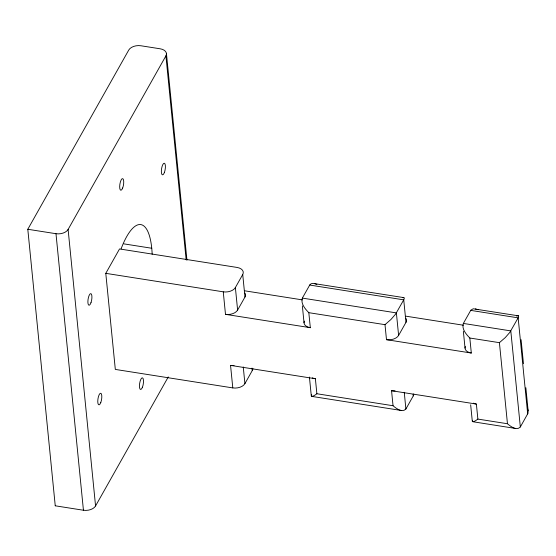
<?xml version="1.0" encoding="UTF-8"?>
<svg xmlns="http://www.w3.org/2000/svg" width="556" height="556" viewBox="0 0 556 556"><rect width="100%" height="100%" fill="white"/><g stroke="black" fill="none" stroke-linecap="round" stroke-linejoin="round"><path stroke-width="0.83" d="M413.775 393.968L413.303 395.858L405.915 408.973C402.224 413.08 396.199 408.479 393.043 405.734L316.871 393.745C315.62 394.934 310.144 398.325 311.645 394.635M472.482 420.343C471.94 423.665 476.791 419.856 477.875 419.085L507.461 423.741C510.603 426.48 516.663 431.095 520.333 426.973L527.922 413.414L528.165 411.002L527.373 407.923M168.273 376.926L95.562 505.967A9.515 5.796 -5.7 0 1 83.435 510.241L55.246 505.8L27.8 229.274L128.756 50.033A9.515 5.796 -5.7 0 1 140.883 45.759L160.177 48.796A9.515 5.796 -5.7 0 1 165.91 55.878L186.156 259.819M55.246 505.8L55.489 505.321M302.346 298.099C300.518 303.652 305.174 308.99 308.823 312.68L385.002 324.669L390.924 319.505L395.608 314.105L403.92 299.496L404.337 298.218L403.962 297.641L312.938 283.393L311.124 283.748L309.88 284.762L302.346 298.099L396.379 312.896L398.617 335.414A9.515 5.796 -5.7 0 1 386.489 339.681L385.002 324.669M413.268 395.921L413.101 394.253M463.35 323.432C461.515 328.985 466.178 334.323 469.827 338.02L499.413 342.67L505.237 337.61L509.859 332.342L518.248 317.671L518.672 315.864L473.212 308.775L470.849 310.151L463.35 323.432L510.797 330.896L520.333 426.973M95.562 505.967L68.11 229.44L165.91 55.878M105.786 273.344L119.533 248.942L237.002 267.429A9.515 5.796 -5.7 0 1 242.729 274.511L244.967 297.029L237.614 310.074A9.515 5.796 -5.7 0 1 225.486 314.342L223.255 291.824L105.786 273.344L115.321 369.42L232.79 387.907A9.515 5.796 -5.7 0 0 244.911 383.633L252.264 370.588A9.515 5.796 -5.7 0 0 252.82 368.399M237.614 310.074L235.376 287.556L242.729 274.511M398.617 335.414L405.97 322.362A9.515 5.796 -5.7 0 0 405.984 318.47M405.88 409.028L404.261 392.293M516.6 316.093L518.248 315.62M403.051 297.731L403.83 297.62M311.86 396.407L401.258 410.474M472.857 421.74L515.676 428.474M123.891 243.869L151.753 248.254M27.8 229.274L55.989 233.708A9.515 5.796 -5.7 0 0 68.11 229.44M309.699 285.047L403.732 299.844L405.97 322.362M470.703 310.38L518.15 317.851L527.686 413.928M244.918 290.844L302.415 299.892M405.922 316.176L463.419 325.225M225.486 314.342L310.317 327.692L308.823 312.68M386.489 339.681L471.314 353.032L469.827 338.02M232.79 387.907L230.552 365.389L315.384 378.733L316.871 393.745M393.043 405.734L391.556 390.722L476.381 404.073L477.875 419.085M475.359 308.879L478 309.775M314.355 283.546L316.878 284.387M311.304 396.032L309.421 377.058M521.083 339.681L523.467 363.7M525.851 387.72L528.117 410.592M499.413 342.67L507.461 423.741M463.356 331.251L465.038 348.139M470.661 404.81L472.308 421.365M302.36 305.911L304.035 322.8M252.021 368.086L252.264 370.588M243.257 366.953L244.911 383.633M166.459 53.689L186.962 260.222M55.989 233.708L83.435 510.241M121.111 248.838A60.479 18.862 -81.1 0 1 152.177 254.28M235.376 287.556A9.515 5.796 -5.7 0 1 223.255 291.824M244.987 293.137A9.515 5.796 -5.7 0 1 244.967 297.029M315.384 378.733A9.515 5.796 -5.7 0 1 312.319 377.816M476.381 404.073A9.515 5.796 -5.7 0 1 473.323 403.156M234.062 365.507A9.515 5.796 -5.7 0 1 230.552 365.389M310.317 327.692A9.515 5.796 -5.7 0 1 304.334 321.132M395.066 390.84A9.515 5.796 -5.7 0 1 391.556 390.722M471.314 353.032A9.515 5.796 -5.7 0 1 465.337 346.464M100.782 402.551A5.901 1.842 -81.1 0 0 100.838 393.259A5.901 1.842 -81.1 0 0 97.759 401.335A5.901 1.842 -81.1 0 0 100.782 402.551M91.003 302.652A5.901 1.842 -81.1 0 0 90.843 293.617A5.901 1.842 -81.1 0 0 87.876 302.054A5.901 1.842 -81.1 0 0 91.003 302.652M122.667 188.018A5.901 1.842 -81.1 0 0 122.779 178.657A5.901 1.842 -81.1 0 0 119.672 186.628A5.901 1.842 -81.1 0 0 122.667 188.018M164.381 172.541A5.901 1.842 -81.1 0 0 164.437 163.242A5.901 1.842 -81.1 0 0 161.351 171.317A5.901 1.842 -81.1 0 0 164.381 172.541M142.44 387.233A5.901 1.842 -81.1 0 0 142.551 377.865A5.901 1.842 -81.1 0 0 139.445 385.836A5.901 1.842 -81.1 0 0 142.44 387.233"/></g></svg>
